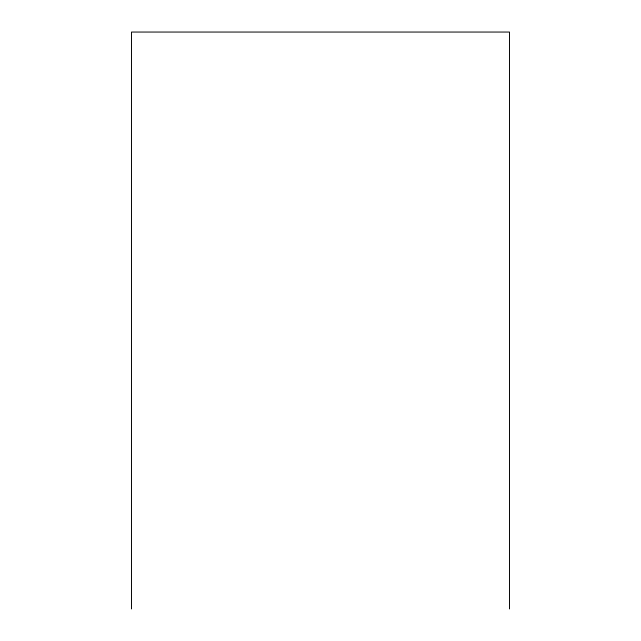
<?xml version="1.0" encoding="UTF-8"?>
<svg xmlns="http://www.w3.org/2000/svg" width="641" height="641" viewBox="0 0 641 641"><rect width="100%" height="100%" fill="white"/><g stroke="black" fill="none" stroke-linecap="round" stroke-linejoin="round"><path stroke-width="0.96" d="M509.483 608.95L509.483 32.05L131.517 32.05L131.517 608.95"/></g></svg>
